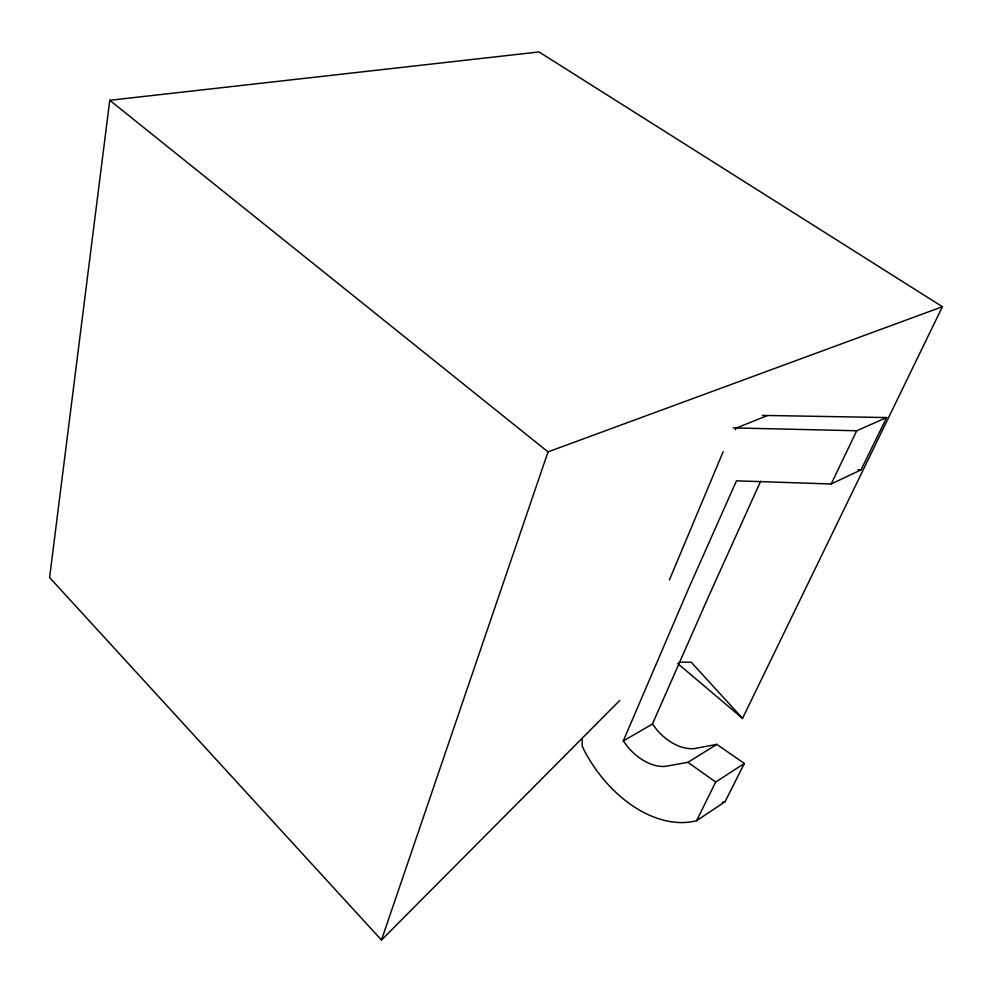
<?xml version="1.0" encoding="UTF-8"?>
<svg xmlns="http://www.w3.org/2000/svg" width="992" height="992" viewBox="0 0 992 992"><rect width="100%" height="100%" fill="white"/><g stroke="black" fill="none" stroke-linecap="round" stroke-linejoin="round"><path stroke-width="1.49" d="M582.341 739.462L582.118 745.86L584.077 750.163A112.406 76.384 60 0 0 696.57 820.719L725.04 801.759L744.36 763.468L716.819 744.372L694.09 748.638A50.443 35.005 59.7 0 1 657.126 730.149L652.414 724.048L708.499 596.676L760.641 481.219M677.648 663.462L742.537 718.382L942.4 306.714L539.016 51.944L109.765 100.291L49.6 577.542L381.474 940.056L619.74 700.476M381.474 940.056L548.018 451.881L942.4 306.714M716.819 744.372L687.94 762.315L665.186 766.407A51.472 34.943 60.1 0 1 628.01 747.212L623.261 740.974L688.138 589.558L736.473 480.822L831.172 483.997L861.019 469.848L886.662 417.545L762.451 415.4M669.402 579.936L723.118 451.782M735.345 429.772L736.052 428.135L766.878 415.772M831.172 483.997L856.716 430.764L886.662 417.545M696.57 820.719L715.691 782.031L744.36 763.468M623.261 740.974L652.414 724.048M679.098 662.123L691.164 662.185L742.537 718.382M856.716 430.764L733.125 427.912M857.931 469.774L861.019 469.848M687.94 762.315L715.691 782.031M109.765 100.291L548.018 451.881M725.04 801.759A110.162 76.508 59.6 0 1 722.25 802.429"/></g></svg>
